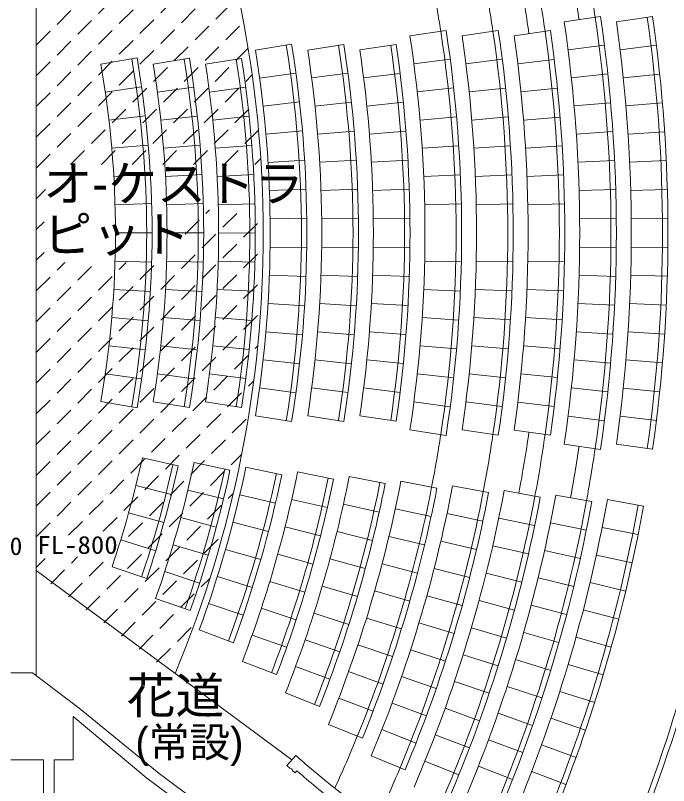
# Model space of a CAD drawing. Units: millimetres, scale not verified. Extents: x -46320 to 37680, y -29109 to 29691.
# Drawn here: x -19622 to -7592, y -9018 to 5159 of the extents above; entities that cross this region are included whole.
import ezdxf
from ezdxf.enums import TextEntityAlignment as Align

# ---------------------------------------------------------------- set-up
doc = ezdxf.new("R2010")
doc.units = ezdxf.units.MM
doc.header["$LTSCALE"] = 300
doc.linetypes.add('DASHED1', pattern=[1.8, 1.2, -0.6])
doc.layers.add('1-0_121', color=7, linetype='Continuous', lineweight=9)
doc.layers.add('1-F', color=7, linetype='Continuous', lineweight=9)
doc.layers.add('1-A', color=7, linetype='Continuous')
doc.styles.add('HG創英角ｺﾞｼｯｸUB', font='')
doc.styles.add('ＭＳ ゴシック', font='')
doc.styles.get('HG創英角ｺﾞｼｯｸUB').set_extended_font_data('HG創英角ｺﾞｼｯｸUB')
doc.styles.get('ＭＳ ゴシック').set_extended_font_data('MS Gothic')

msp = doc.modelspace()

# ---------------------------------------------------------------- linework, layer by layer
at = {"layer": '1-0_121'}
for p, q in [((-19237, 9311), (-19237, -6997.2)), ((-9514.1, 5041.6), (-8846.2, 5139.8)), ((-8554.3, 5042.6), (-7886, 5137.4)), ((-12356.9, 4781.4), (-11689.8, 4883.9)), ((-11396.4, 4782.4), (-10728.6, 4881)), ((-10436.6, 4783.4), (-9768.3, 4878.4)), ((-15201.1, 4520.9), (-14534.8, 4628.9)), ((-14239.4, 4522.2), (-13572.4, 4625.5)), ((-13278.7, 4523.2), (-12611, 4622.4)), ((-9443.4, 4526.4), (-8773.8, 4611.6)), ((-8486.1, 4527.1), (-7816.2, 4609.3)), ((-18047.1, 4260.2), (-17382, 4375.4)), ((-17083.9, 4261.7), (-16417.9, 4371.2)), ((-16122, 4262.9), (-15455.1, 4367.4)), ((-12283.6, 4266.6), (-11614.3, 4354.6)), ((-11325.8, 4267.3), (-10656.1, 4351.9)), ((-10368.6, 4267.8), (-9698.5, 4349.4)), ((-15124.2, 4006.7), (-14455.5, 4098.2)), ((-14165.8, 4007.4), (-13496.6, 4095)), ((-13208.2, 4008), (-12538.4, 4092.1)), ((-9382.8, 4010), (-8711.7, 4082.2)), ((-8427.6, 4010.4), (-7756.2, 4080.1)), ((-17965.7, 3746.6), (-17297.6, 3842.9)), ((-17006.5, 3747.5), (-16337.7, 3839)), ((-16048.1, 3748.2), (-15378.8, 3835.4)), ((-12221.4, 3750.3), (-11550.4, 3823.8)), ((-11266, 3750.7), (-10594.7, 3821.4)), ((-10310.9, 3751), (-9639.4, 3819.1)), ((-15060, 3490.6), (-14389.2, 3565.7)), ((-14104.4, 3491), (-13433.2, 3562.9)), ((-13149.2, 3491.4), (-12477.8, 3560.3)), ((-9332.2, 3492.5), (-8659.8, 3551.6)), ((-8378.7, 3492.7), (-7706.1, 3549.8)), ((-17898.9, 3230.9), (-17228.3, 3308.1)), ((-16942.9, 3231.4), (-16271.9, 3304.8)), ((-15987.6, 3231.7), (-15316.2, 3301.7)), ((-12170.4, 3232.8), (-11498, 3291.7)), ((-11216.9, 3233), (-10544.3, 3289.7)), ((-10263.7, 3233.2), (-9590.9, 3287.8)), ((-15008.6, 2973.2), (-14336.1, 3031.7)), ((-14055.2, 2973.4), (-13382.5, 3029.4)), ((-13102, 2973.5), (-12429.2, 3027.2)), ((-9291.7, 2974), (-8618.3, 3020.2)), ((-8339.5, 2974.1), (-7666, 3018.7)), ((-17846.8, 2713.6), (-17174.3, 2771.6)), ((-16893.4, 2713.7), (-16220.7, 2768.9)), ((-15940.4, 2713.9), (-15267.4, 2766.5)), ((-12130.7, 2714.3), (-11457.1, 2758.6)), ((-11178.7, 2714.4), (-10505, 2757)), ((-10226.9, 2714.5), (-9553.1, 2755.5)), ((-14969.9, 2454.6), (-14296.2, 2496.6)), ((-14018.1, 2454.7), (-13344.3, 2494.8)), ((-13066.5, 2454.8), (-12392.6, 2493.2)), ((-9261.2, 2454.9), (-8587, 2488)), ((-8310.1, 2455), (-7635.9, 2486.9)), ((-17809.4, 2194.9), (-17135.5, 2233.8)), ((-16857.9, 2195), (-16183.9, 2231.9)), ((-15906.5, 2195), (-15232.5, 2230.2)), ((-12102.2, 2195.1), (-11427.8, 2224.8)), ((-11151.3, 2195.2), (-10476.9, 2223.7)), ((-10200.5, 2195.2), (-9526.1, 2222.7)), ((-14943.9, 1935.3), (-14269.4, 1960.6)), ((-13993.3, 1935.3), (-13318.7, 1959.5)), ((-13042.7, 1935.3), (-12368.1, 1958.6)), ((-9240.8, 1935.3), (-8566.1, 1955.3)), ((-8290.4, 1935.3), (-7615.7, 1954.6)), ((-17786.8, 1675.4), (-17112.1, 1695.1)), ((-16836.4, 1675.4), (-16161.7, 1694.1)), ((-15886.1, 1675.4), (-15211.3, 1693.2)), ((-12085, 1675.4), (-11410.1, 1690.4)), ((-11134.8, 1675.4), (-10459.9, 1689.9)), ((-10184.5, 1675.4), (-9509.7, 1689.3)), ((-14930.8, 1415.4), (-14255.9, 1424.2)), ((-13980.7, 1415.4), (-13305.8, 1423.8)), ((-13030.7, 1415.4), (-12355.7, 1423.5)), ((-9230.4, 1415.4), (-8555.5, 1422.3)), ((-8280.4, 1415.4), (-7605.4, 1422.1)), ((-17779.1, 1155.4), (-17104.1, 1155)), ((-16829.1, 1154.8), (-16154.1, 1154.3)), ((-15879.1, 1154.1), (-15204.1, 1153.6)), ((-14930.8, 895.5), (-14255.9, 886.7)), ((-13980.7, 895.5), (-13305.8, 887.1)), ((-13030.7, 895.5), (-12355.7, 887.4)), ((-9230.4, 895.5), (-8555.5, 888.6)), ((-8280.4, 895.5), (-7605.4, 888.8)), ((-17786.8, 635.5), (-17112.1, 615.8)), ((-16836.4, 635.5), (-16161.7, 616.8)), ((-15886.1, 635.5), (-15211.3, 617.6)), ((-12085, 635.5), (-11410.1, 620.5)), ((-11134.8, 635.5), (-10459.9, 621)), ((-10184.5, 635.5), (-9509.7, 621.6)), ((-14943.9, 375.6), (-14269.4, 350.3)), ((-13993.3, 375.6), (-13318.7, 351.3)), ((-13042.7, 375.6), (-12368.1, 352.3)), ((-9240.8, 375.6), (-8566.1, 355.6)), ((-8290.4, 375.5), (-7615.7, 356.3)), ((-17809.4, 116), (-17135.5, 77.1)), ((-16857.9, 115.9), (-16183.9, 79)), ((-15906.5, 115.9), (-15232.5, 80.7)), ((-12102.2, 115.8), (-11427.8, 86.1)), ((-11151.3, 115.7), (-10476.9, 87.2)), ((-10200.5, 115.7), (-9526.1, 88.2)), ((-14969.9, -143.7), (-14296.2, -185.7)), ((-14018.1, -143.8), (-13344.3, -184)), ((-13066.5, -143.9), (-12392.6, -182.4)), ((-9261.2, -144), (-8587, -177.1)), ((-8310.1, -144.1), (-7635.9, -176)), ((-17846.8, -402.7), (-17174.3, -460.7)), ((-16893.4, -402.8), (-16220.7, -458)), ((-15940.4, -403), (-15267.4, -455.6)), ((-12130.7, -403.5), (-11457.1, -447.7)), ((-11178.7, -403.5), (-10505, -446.1)), ((-10226.9, -403.6), (-9553.1, -444.6)), ((-15008.6, -662.3), (-14336.1, -720.8)), ((-14055.2, -662.5), (-13382.5, -718.5)), ((-13102, -662.7), (-12429.2, -716.4)), ((-9291.7, -663.2), (-8618.3, -709.3)), ((-8339.5, -663.2), (-7666, -707.8)), ((-17898.9, -920), (-17228.3, -997.2)), ((-16942.9, -920.5), (-16271.9, -993.9)), ((-15987.6, -920.9), (-15316.2, -990.8)), ((-12170.4, -921.9), (-11498, -980.8)), ((-11216.9, -922.1), (-10544.3, -978.8)), ((-10263.7, -922.3), (-9590.9, -976.9)), ((-15060, -1179.7), (-14389.2, -1254.8)), ((-14104.4, -1180.1), (-13433.2, -1252)), ((-13149.2, -1180.5), (-12477.8, -1249.4)), ((-9332.2, -1181.6), (-8659.8, -1240.7)), ((-8378.7, -1181.8), (-7706.1, -1238.9)), ((-17965.7, -1435.7), (-17297.6, -1532)), ((-17006.5, -1436.6), (-16337.7, -1528.1)), ((-16048.1, -1437.3), (-15378.8, -1524.5)), ((-12221.4, -1439.4), (-11550.4, -1512.9)), ((-11266, -1439.8), (-10594.7, -1510.5)), ((-10310.9, -1440.2), (-9639.4, -1508.2)), ((-15124.2, -1695.8), (-14455.5, -1787.3)), ((-14165.8, -1696.5), (-13496.6, -1784.1)), ((-13208.2, -1697.2), (-12538.4, -1781.2)), ((-9382.8, -1699.1), (-8711.7, -1771.3)), ((-8427.6, -1699.5), (-7756.2, -1769.2)), ((-18047.1, -1949.3), (-17382, -2064.5)), ((-17083.9, -1950.8), (-16417.9, -2060.4)), ((-16122, -1952), (-15455.1, -2056.5)), ((-12283.6, -1955.7), (-11614.3, -2043.7)), ((-11325.8, -1956.4), (-10656.1, -2041)), ((-10368.6, -1956.9), (-9698.5, -2038.5)), ((-15201.1, -2210), (-14534.8, -2318)), ((-14239.4, -2211.3), (-13572.4, -2314.7)), ((-13278.7, -2212.3), (-12611, -2311.5)), ((-9443.4, -2215.6), (-8773.8, -2300.7)), ((-8486.1, -2216.2), (-7816.2, -2298.4)), ((-12356.9, -2470.5), (-11689.8, -2573)), ((-11396.4, -2471.5), (-10728.6, -2570.2)), ((-10436.6, -2472.5), (-9768.3, -2567.5)), ((-9514.1, -2730.7), (-8846.2, -2828.9)), ((-8554.3, -2731.7), (-7886, -2826.5)), ((-17283.7, -2987), (-16624.7, -3132.9)), ((-16330, -3072.4), (-15670.1, -3214.3)), ((-15377, -3157.7), (-14716.3, -3296)), ((-14424.5, -3243), (-13763.2, -3377.9)), ((-13472.6, -3328.2), (-12810.6, -3460.1)), ((-17403, -3493.1), (-16748.2, -3656.8)), ((-12521.1, -3413.5), (-11858.6, -3542.5)), ((-11570.1, -3498.6), (-10907, -3625)), ((-16445.9, -3579.3), (-15789.9, -3738.2)), ((-15489.8, -3665.3), (-14832.7, -3819.8)), ((-10619.4, -3583.7), (-9955.9, -3707.8)), ((-9669, -3668.9), (-9005, -3790.6)), ((-14534.5, -3751.2), (-13876.5, -3901.7)), ((-8718.9, -3753.9), (-8054.6, -3873.6)), ((-13580, -3837), (-12921.1, -3983.8)), ((-12626.1, -3922.8), (-11966.5, -4066.1)), ((-17536, -3995.8), (-16885.8, -4177.2)), ((-16574.8, -4083.1), (-15923.1, -4258.8)), ((-11672.8, -4008.4), (-11012.5, -4148.6)), ((-10720, -4093.9), (-10059.1, -4231.2)), ((-15615, -4170), (-14962, -4340.7)), ((-9767.7, -4179.4), (-9106.3, -4314)), ((-14656.4, -4256.8), (-14002.1, -4422.7)), ((-13698.8, -4343.3), (-13043.4, -4504.9)), ((-8815.8, -4264.8), (-8153.9, -4396.9)), ((-17682.5, -4494.8), (-17037.5, -4693.7)), ((-12742.1, -4429.7), (-12085.7, -4587.3)), ((-11786.1, -4515.9), (-11128.9, -4669.9)), ((-16716.7, -4583.3), (-16069.7, -4775.8)), ((-15752.7, -4671.5), (-15104, -4858.2)), ((-10830.9, -4601.9), (-10172.9, -4752.5)), ((-14790.2, -4759.3), (-14140, -4940.6)), ((-9876.4, -4687.9), (-9217.7, -4835.3)), ((-8922.4, -4773.8), (-8263, -4918.2)), ((-13829, -4846.7), (-13177.4, -5023.1)), ((-12869, -4933.9), (-12216.2, -5105.8)), ((-19237, -5057.6), (-14529.6, -8545)), ((-17842.5, -4989.5), (-17203.1, -5205.8)), ((-16871.4, -5079.8), (-16229.6, -5288.9)), ((-11910, -5020.9), (-11256.2, -5188.6)), ((-15902.6, -5169.4), (-15258.7, -5372)), ((-10952, -5107.7), (-10297.2, -5271.4)), ((-9994.8, -5194.2), (-9339.1, -5354.4)), ((-14935.7, -5258.5), (-14290, -5455.1)), ((-13970.5, -5347.1), (-13323.1, -5538.2)), ((-9038.4, -5280.7), (-8381.9, -5437.4)), ((-13006.8, -5435.3), (-12358, -5621.3)), ((-12044.5, -5523.2), (-11394.3, -5704.5)), ((-17038.9, -5572.1), (-16402.7, -5797.7)), ((-16064.8, -5663.5), (-15426.1, -5881.8)), ((-11083.3, -5610.8), (-10431.9, -5787.7)), ((-15093, -5754.1), (-14452.1, -5965.9)), ((-10123.1, -5698.2), (-9470.6, -5871)), ((-9163.9, -5785.3), (-8510.4, -5954.3)), ((-14123.4, -5844.1), (-13480.5, -6049.8)), ((-13155.5, -5933.6), (-12510.8, -6133.6)), ((-12189.3, -6022.6), (-11543, -6217.4)), ((-16239.1, -6153.4), (-15605.9, -6387.4)), ((-11224.6, -6111.2), (-10576.9, -6301.2)), ((-10261.1, -6199.5), (-9612.1, -6385)), ((-15262, -6245.9), (-14626.2, -6472.7)), ((-14287.4, -6337.6), (-13649.3, -6557.7)), ((-9298.8, -6287.5), (-8648.6, -6468.7)), ((-13315, -6428.6), (-12674.8, -6642.5)), ((-12344.6, -6518.9), (-11702.5, -6727.2)), ((-11375.9, -6608.7), (-10732.2, -6811.7)), ((-15442.4, -6733.6), (-14812.2, -6975.3)), ((-10408.8, -6698.1), (-9763.5, -6896.1)), ((-9443.2, -6787.1), (-8796.5, -6980.5)), ((-19307, -6944.6), (-19707, -6944.6)), ((-18445.2, -7592.5), (-19307, -6944.6)), ((-14462.5, -6827.2), (-13829.5, -7061.7)), ((-13485.2, -6919.9), (-12849.8, -7147.7)), ((-12510.2, -7011.8), (-11872.6, -7233.4)), ((-11537.2, -7103.1), (-10897.7, -7318.9)), ((-10566.2, -7193.7), (-9924.8, -7404.2)), ((-14648.6, -7312.8), (-14021.1, -7561.5)), ((-9596.8, -7283.8), (-8953.8, -7489.3)), ((-13666, -7407.5), (-13035.6, -7649)), ((-12686, -7501.2), (-12053.2, -7736.1)), ((-18445.2, -7592.5), (-16976.6, -8795.4)), ((-11708.5, -7594.1), (-11073.4, -7822.7)), ((-18557, -8544.6), (-18557, -7747.8)), ((-17198.4, -8880), (-18557, -7747.8)), ((-10733.1, -7686.2), (-10096, -7909.1)), ((-9759.7, -7777.7), (-9120.7, -7995.1)), ((-13857.3, -7891), (-13232.4, -8146.1)), ((-12872, -7986.8), (-12244.2, -8234.8)), ((-11889.5, -8081.5), (-11259.2, -8322.9)), ((-10909.6, -8175.3), (-10276.9, -8410.5)), ((-9931.9, -8268.3), (-9297, -8497.7)), ((-14454.6, -8461.2), (-14621.5, -8647.5)), ((-13068.1, -8468.4), (-12445.6, -8729.5)), ((-19707, -8544.6), (-19107, -8544.6)), ((-19107, -12144.6), (-19107, -8544.6)), ((-18907, -8544.6), (-18557, -8544.6)), ((-18907, -9344.6), (-18907, -8544.6)), ((-14567.8, -8695.6), (-14621.5, -8647.5)), ((-12080.4, -8565.3), (-11455, -8819.3)), ((-14472.5, -8781), (-14521, -8737.5)), ((-14439, -8743.6), (-14472.5, -8781)), ((-11095.5, -8661), (-10467.4, -8908.4)), ((-10113.2, -8755.7), (-9482.7, -8997)), ((-17198.4, -8880), (-16571.3, -9344.6)), ((-16976.6, -8795.4), (-15072.5, -10206))]:
    msp.add_line(p, q, dxfattribs=at)
at = {"layer": '1-0_121', "linetype": 'DASHED1'}
for p, q in [((-19237, 4612.8), (-16118.1, 7731.7)), ((-19237, 4047.1), (-15981.4, 7302.7)), ((-19237, 3481.4), (-15852.5, 6866)), ((-19237, 2915.8), (-15731.6, 6421.1)), ((-19237, 2350.1), (-15619.2, 5967.8)), ((-18604.4, 2417), (-15515.6, 5505.8)), ((-18038.7, 2417), (-15421.1, 5034.6)), ((-17473, 2417), (-15336.1, 4553.9)), ((-16907.3, 2417), (-15261.2, 4063.1)), ((-16341.6, 2417), (-15196.9, 3561.7)), ((-15775.9, 2417), (-15143.8, 3049.1)), ((-15210.2, 2417), (-15102.6, 2524.7)), ((-19237, 1784.4), (-19067.4, 1954)), ((-19237, -2175.4), (-15478.8, 1582.8)), ((-16494.5, 1132.7), (-16044.4, 1582.8)), ((-19237, -2741.1), (-15059, 1436.8)), ((-19237, 1218.7), (-19094.7, 1361)), ((-19237, -3306.8), (-15058.7, 871.5)), ((-19237, 653), (-19094.7, 795.3)), ((-19237, -1609.7), (-17016.8, 610.4)), ((-19237, -1044), (-17582.5, 610.4)), ((-19237, -478.4), (-18148.2, 610.4)), ((-19237, 87.3), (-18713.9, 610.4)), ((-19237, -3872.5), (-15074.3, 290.2)), ((-19237, -4438.2), (-15107.2, -308.3)), ((-18642.8, -4409.7), (-15159.1, -926)), ((-18004, -4336.5), (-15232.3, -1564.8)), ((-17537, -4435.2), (-15329.2, -2227.4)), ((-18320.1, -5784), (-15453.2, -2917.2)), ((-17995.1, -6024.7), (-15608.6, -3638.2)), ((-17670.2, -6265.5), (-15800.8, -4396.1)), ((-18970, -5302.5), (-18476.6, -4809.2)), ((-19237, -5003.8), (-19072.5, -4839.4)), ((-18645, -5543.3), (-17997.3, -4895.6)), ((-17345.2, -6506.2), (-16037.6, -5198.6)), ((-17020.3, -6746.9), (-16330.1, -6056.7))]:
    msp.add_line(p, q, dxfattribs=at)
at = {"layer": '1-0_121', "color": 6, "lineweight": 18}
msp.add_arc((-36047.1, 1142.1), 20990.1, 337.31882, 22.74129, dxfattribs=at)
at = {"layer": '1-0_121'}
for centre, radius, start, end in [((-36047.1, 1142.1), 26443.1, 8.09193, 10.58656), ((-36047.1, 1142.1), 27093.1, 8.36075, 10.39225), ((-36047.1, 1142.1), 27393.1, 8.36075, 10.39225), ((-36047.1, 1142.1), 24543.1, 8.73342, 11.02163), ((-36047.1, 1142.1), 25493.1, 8.40044, 10.79576), ((-36047.1, 1142.1), 26143.1, 8.09193, 10.58656), ((-36047.1, 1142.1), 27393.1, 0.02783, 8.36075), ((-36047.1, 1142.1), 27493.1, 0.02773, 8.36075), ((-36047.1, 1142.1), 28343.1, 0.0269, 8.07471), ((-36047.1, 1142.1), 28443.1, 0.0268, 8.07471), ((-36047.1, 1142.1), 26818.1, 0.02843, 8.36075), ((-36047.1, 1142.1), 27768.1, 0.02745, 8.07471), ((-36047.1, 1142.1), 24543.1, 0.03106, 8.73342), ((-36047.1, 1142.1), 24643.1, 0.03094, 8.73342), ((-36047.1, 1142.1), 25493.1, 0.0299, 8.40044), ((-36047.1, 1142.1), 25593.1, 0.02979, 8.40044), ((-36047.1, 1142.1), 26443.1, 0.02883, 8.09193), ((-36047.1, 1142.1), 26543.1, 0.02872, 8.09193), ((-36047.1, 1142.1), 23968.1, 0.03181, 8.73342), ((-36047.1, 1142.1), 24918.1, 0.0306, 8.40044), ((-36047.1, 1142.1), 25868.1, 0.02947, 8.09193), ((-36047.1, 1142.1), 21693.1, 0.03514, 9.20665), ((-36047.1, 1142.1), 21793.1, 0.03498, 9.20665), ((-36047.1, 1142.1), 22643.1, 0.03367, 8.8103), ((-36047.1, 1142.1), 22743.1, 0.03352, 8.8103), ((-36047.1, 1142.1), 23593.1, 0.03231, 8.44667), ((-36047.1, 1142.1), 23693.1, 0.03218, 8.44667), ((-36047.1, 1142.1), 21118.1, 0.0361, 9.20665), ((-36047.1, 1142.1), 22068.1, 0.03455, 8.8103), ((-36047.1, 1142.1), 23018.1, 0.03312, 8.44667), ((-36047.1, 1142.1), 18268.1, 0.04173, 9.8276), ((-36047.1, 1142.1), 18843.1, 0.04046, 9.8276), ((-36047.1, 1142.1), 18943.1, 0.04025, 9.8276), ((-36047.1, 1142.1), 19218.1, 0.03967, 9.34177), ((-36047.1, 1142.1), 19793.1, 0.03852, 9.34177), ((-36047.1, 1142.1), 19893.1, 0.03832, 9.34177), ((-36047.1, 1142.1), 20168.1, 0.0378, 8.9017), ((-36047.1, 1142.1), 20743.1, 0.03675, 8.9017), ((-36047.1, 1142.1), 20843.1, 0.03658, 8.9017), ((-36047.1, 1168.8), 18268.1, 350.1724, 359.95827), ((-36047.1, 1168.8), 18843.1, 350.1724, 359.95954), ((-36047.1, 1168.8), 18943.1, 350.1724, 359.95976), ((-36047.1, 1168.8), 19218.1, 350.65823, 359.96033), ((-36047.1, 1168.8), 19793.1, 350.65823, 359.96148), ((-36047.1, 1168.8), 19893.1, 350.65823, 359.96168), ((-36047.1, 1168.8), 20168.1, 351.0983, 359.9622), ((-36047.1, 1168.8), 20743.1, 351.0983, 359.96325), ((-36047.1, 1168.8), 20843.1, 351.0983, 359.96342), ((-36047.1, 1168.8), 21118.1, 350.79335, 359.9639), ((-36047.1, 1168.8), 21693.1, 350.79335, 359.96486), ((-36047.1, 1168.8), 21793.1, 350.79335, 359.96502), ((-36047.1, 1168.8), 22068.1, 351.1897, 359.96545), ((-36047.1, 1168.8), 22643.1, 351.1897, 359.96633), ((-36047.1, 1168.8), 22743.1, 351.1897, 359.96648), ((-36047.1, 1168.8), 23018.1, 351.55333, 359.96688), ((-36047.1, 1168.8), 23593.1, 351.55333, 359.96769), ((-36047.1, 1168.8), 23693.1, 351.55333, 359.96782), ((-36047.1, 1168.8), 23968.1, 351.26658, 359.96819), ((-36047.1, 1168.8), 24543.1, 351.26658, 359.96894), ((-36047.1, 1168.8), 24643.1, 351.26658, 359.96906), ((-36047.1, 1168.8), 24918.1, 351.59956, 359.9694), ((-36047.1, 1168.8), 25493.1, 351.59956, 359.9701), ((-36047.1, 1168.8), 25593.1, 351.59956, 359.97021), ((-36047.1, 1168.8), 25868.1, 351.90807, 359.97053), ((-36047.1, 1168.8), 26443.1, 351.90807, 359.97117), ((-36047.1, 1168.8), 26543.1, 351.90807, 359.97128), ((-36047.1, 1168.8), 26818.1, 351.63925, 359.97157), ((-36047.1, 1168.8), 27393.1, 351.63925, 359.97217), ((-36047.1, 1168.8), 27493.1, 351.63925, 359.97227), ((-36047.1, 1168.8), 27768.1, 351.92529, 359.97255), ((-36047.1, 1168.8), 28343.1, 351.92529, 359.9731), ((-36047.1, 1168.8), 28443.1, 351.92529, 359.9732), ((-36047.1, 1168.8), 26143.1, 349.41344, 351.90807), ((-36047.1, 1168.8), 24543.1, 348.97837, 351.26658), ((-36047.1, 1168.8), 25493.1, 349.20424, 351.59956), ((-36047.1, 1168.8), 26443.1, 349.41344, 351.90807), ((-36047.1, 1168.8), 27093.1, 349.60775, 351.63925), ((-36047.1, 1168.8), 27393.1, 349.60775, 351.63925), ((-36047.1, 1168.8), 19218.1, 341.31029, 347.51169), ((-36047.1, 1168.8), 19793.1, 341.31029, 347.51169), ((-36047.1, 1168.8), 20168.1, 340.47411, 347.8607), ((-36047.1, 1168.8), 19893.1, 341.31029, 347.51169), ((-36047.1, 1168.8), 20743.1, 340.47411, 347.8607), ((-36047.1, 1168.8), 20843.1, 340.47411, 347.8607), ((-36047.1, 1168.8), 21118.1, 339.71294, 348.17808), ((-36047.1, 1168.8), 22068.1, 339.01713, 348.46796), ((-36047.1, 1168.8), 21693.1, 339.71294, 348.17808), ((-36047.1, 1168.8), 21793.1, 339.71294, 348.17808), ((-36047.1, 1168.8), 22643.1, 339.01713, 348.46796), ((-36047.1, 1168.8), 22743.1, 339.01713, 348.46796), ((-36047.1, 1168.8), 23018.1, 338.37861, 348.73376), ((-36047.1, 1168.8), 23593.1, 338.37861, 348.73376), ((-36047.1, 1168.8), 23693.1, 338.37861, 348.73376), ((-36047.1, 1168.8), 23968.1, 337.79059, 348.97837), ((-36047.1, 1168.8), 24543.1, 337.79059, 348.97837), ((-36047.1, 1168.8), 24643.1, 337.79059, 348.97837), ((-36047.1, 1168.8), 24918.1, 337.24731, 349.20424), ((-36047.1, 1168.8), 25493.1, 337.24731, 349.20424), ((-36047.1, 1168.8), 25593.1, 337.24731, 349.20424), ((-36047.1, 1168.8), 25868.1, 336.74387, 349.41344), ((-36047.1, 1168.8), 26818.1, 336.27602, 349.60775), ((-36047.1, 1168.8), 26443.1, 336.74387, 349.41344), ((-36047.1, 1168.8), 26543.1, 336.74387, 349.41344), ((-36047.1, 1168.8), 27393.1, 336.27602, 349.60775), ((-36047.1, 1168.8), 27493.1, 336.27602, 349.60775), ((-36047.1, 1168.8), 27768.1, 336.9131, 349.78871), ((-36047.1, 1168.8), 28343.1, 336.9131, 349.78871), ((-36047.1, 1168.8), 28443.1, 336.9131, 349.78871), ((-36047.1, 1168.8), 29913.1, 336.72204, 350.1164), ((-36047.1, 1168.8), 30013.1, 336.75534, 350.1164), ((-36047.1, 1168.8), 30488.1, 337.80617, 345.62409), ((-36047.1, 1168.8), 24543.1, 335.35444, 337.79059), ((-5707, 1155.4), 13000, 227.70948, 247.38013), ((-14578.5, -8754.6), 60, 16.61975, 79.6807), ((-5707, 1155.4), 13200, 228.58428, 232.6948), ((-36047.1, 1168.8), 25493.1, 334.92488, 337.24732)]:
    msp.add_arc(centre, radius, start, end, dxfattribs=at)

# ---------------------------------------------------------------- texts
at = {"layer": '1-A', "style": 'HG創英角ｺﾞｼｯｸUB'}
for s, height, p in [('オ-ケストラ', 659.8, (-19108.1, 1536.4)), ('ピット', 659.8, (-19108.1, 602.6)), ('花道', 659.8, (-17574.4, -7887.1)), ('(常設)', 549.9, (-17412.1, -8658.3))]:
    msp.add_text(s, height=height, dxfattribs=at).set_placement(p, align=Align.BOTTOM_LEFT)
at = {"layer": '1-F', "style": 'ＭＳ ゴシック'}
for s, width, p in [('FL±0', 1.05, (-20671.1, -4873.8)), ('FL-800', 1.1, (-19219.5, -4851.3))]:
    msp.add_text(s, height=329.9, dxfattribs=dict(at, width=width)).set_placement(p, align=Align.BOTTOM_LEFT)

doc.saveas('drawing.dxf')
